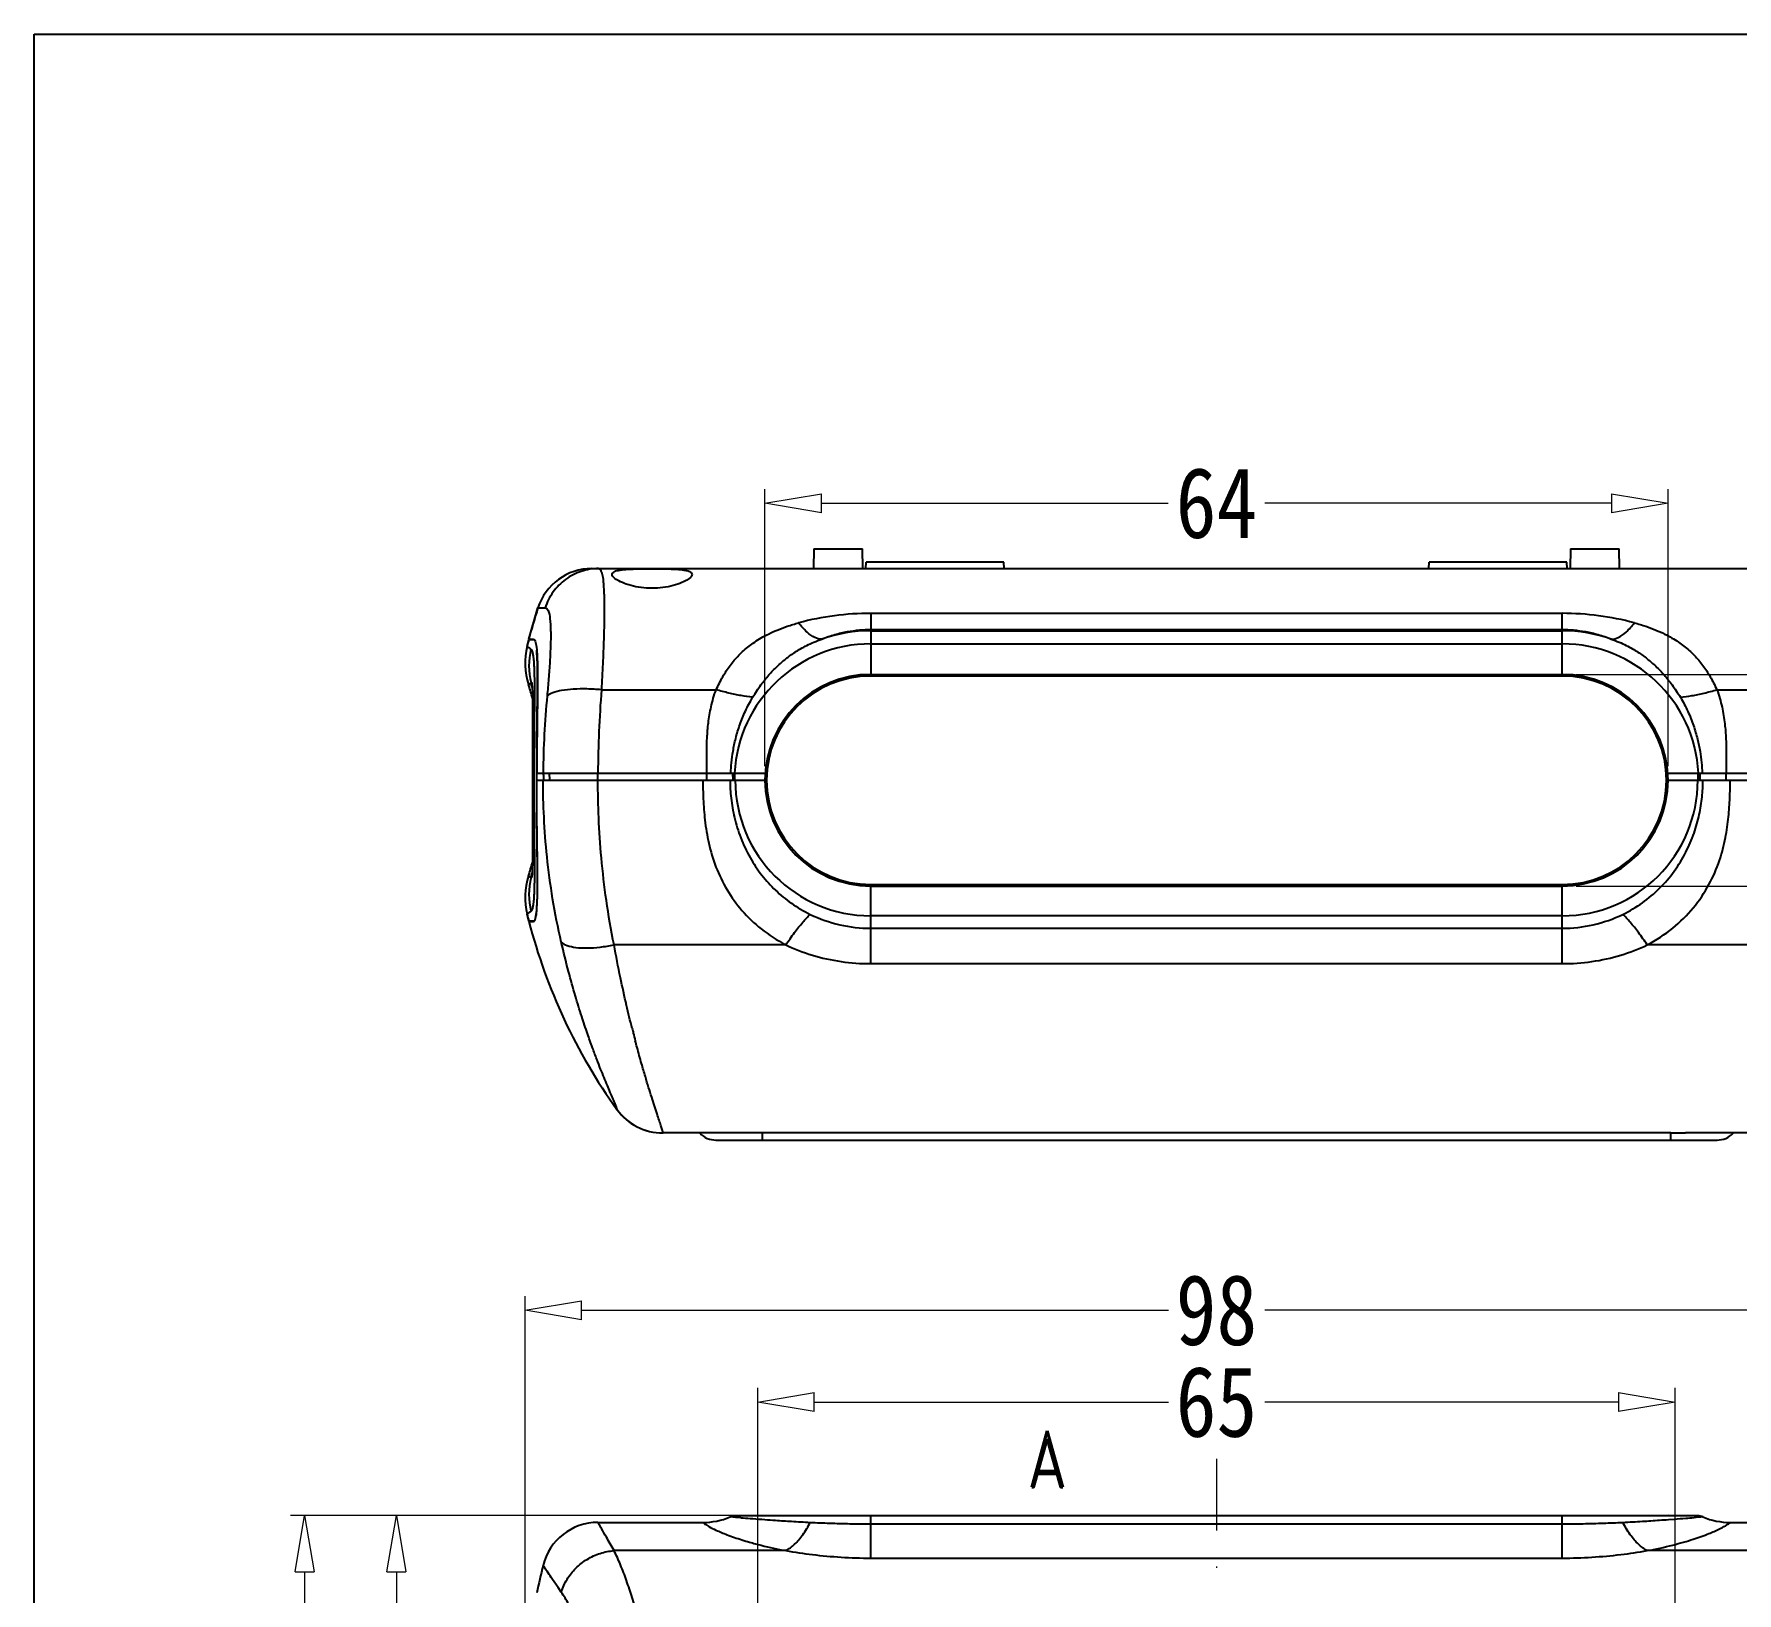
# Model space of a CAD drawing. Header units: millimetres. Extents: x 1786 to 4339, y -2795 to -1928.
# Drawn here: x 3874.7 to 3995.4, y -2581 to -2470.5 of the extents above; entities that cross this region are included whole.
import ezdxf
from ezdxf.enums import TextEntityAlignment as Align

# ---------------------------------------------------------------- set-up
doc = ezdxf.new("R2010")
doc.units = ezdxf.units.MM
doc.linetypes.add('DIVIDE', pattern=[31.75, 12.7, -6.35, 0, -6.35, 0, -6.35])
doc.layers.add('dim', color=3, linetype='Continuous', lineweight=9)
doc.layers.add('hatch', color=56, linetype='Continuous', lineweight=9)
doc.styles.add('FFS', font='SIMFANG.TTF', dxfattribs={"width": 0.85})
doc.styles.add('LongTou', font='romand.shx', dxfattribs={"width": 0.8, "bigfont": 'whgdtxt.shx'})
doc.dimstyles.new('YanXiu', dxfattribs={"dimtxt": 2.5, "dimasz": 2.2, "dimexe": 1, "dimexo": 0.6, "dimgap": 0.66, "dimtad": 0, "dimzin": 9, "dimdsep": 46, "dimtxsty": 'FFS', "dimblk": 'CLOSEDBLANK', "dimcen": 0, "dimclrd": 256, "dimclre": 131, "dimclrt": 42, "dimazin": 2, "dimtfac": 1, "dimtofl": 0, "dimtmove": 0, "dimatfit": 3, "dimldrblk": 'CLOSEDBLANK', "dimfxl": 1, "dimlwd": 5, "dimlwe": 5, "dimarcsym": 0})

# ---------------------------------------------------------------- blocks, each defined once
blk = doc.blocks.new('_ClosedBlank')
at = {"color": 0, "linetype": 'ByBlock', "lineweight": -2}
for p, q in [((-1, 0.167), (0, 0)), ((-1, 0.167), (-1, -0.167)), ((0, 0), (-1, -0.167))]:
    blk.add_line(p, q, dxfattribs=at)
blk = doc.blocks.new('*D182')
at = {"layer": 'Defpoints', "color": 0}
for p in [(3982.97, -2515.85), (3982.97, -2530.85), (4011.74, -2530.85)]:
    blk.add_point(p, dxfattribs=at)
at = {"layer": 'dim', "lineweight": 5}
for p, q in [((4011.74, -2511.65), (4011.74, -2507.45)), ((4011.74, -2535.05), (4011.74, -2539.25))]:
    blk.add_line(p, q, dxfattribs=at)
at = {"layer": 'dim', "color": 131, "lineweight": 5}
for p, q in [((3983.97, -2515.85), (4012.74, -2515.85)), ((3983.97, -2530.85), (4012.74, -2530.85))]:
    blk.add_line(p, q, dxfattribs=at)
at = {"layer": 'dim', "lineweight": 5, "xscale": 4.2, "yscale": 4.2, "zscale": 4.2}
for p, rotation in [((4011.74, -2515.85), 270), ((4011.74, -2530.85), 90)]:
    blk.add_blockref('_ClosedBlank', p, dxfattribs=dict(at, rotation=rotation))
at = {"layer": 'dim', "color": 42, "insert": (4011.74, -2523.35), "char_height": 5, "attachment_point": 5, "rotation": 90, "style": 'FFS'}
blk.add_mtext('15', dxfattribs=at)
blk = doc.blocks.new('*D181')
at = {"layer": 'Defpoints', "color": 0}
for p in [(3990.47, -2503.72), (3926.47, -2523.35), (3990.47, -2523.35)]:
    blk.add_point(p, dxfattribs=at)
at = {"layer": 'dim', "color": 131, "lineweight": 5}
for p, q in [((3926.47, -2522.35), (3926.47, -2502.72)), ((3990.47, -2522.35), (3990.47, -2502.72))]:
    blk.add_line(p, q, dxfattribs=at)
at = {"layer": 'dim', "lineweight": 5}
for p, q in [((3930.47, -2503.72), (3955.05, -2503.72)), ((3986.47, -2503.72), (3961.9, -2503.72))]:
    blk.add_line(p, q, dxfattribs=at)
at = {"layer": 'dim', "lineweight": 5, "xscale": 4, "yscale": 4, "zscale": 4, "rotation": 180}
blk.add_blockref('_ClosedBlank', (3926.47, -2503.72), dxfattribs=at)
at = {"layer": 'dim', "lineweight": 5, "xscale": 4, "yscale": 4, "zscale": 4}
blk.add_blockref('_ClosedBlank', (3990.47, -2503.72), dxfattribs=at)
at = {"layer": 'dim', "color": 42, "insert": (3958.47, -2503.72), "char_height": 5, "attachment_point": 5, "style": 'FFS'}
blk.add_mtext('64', dxfattribs=at)
blk = doc.blocks.new('*D180')
at = {"layer": 'Defpoints', "color": 0}
for p in [(4007.47, -2560.92), (3909.47, -2597.95), (4007.47, -2597.95)]:
    blk.add_point(p, dxfattribs=at)
at = {"layer": 'dim', "color": 131, "lineweight": 5}
for p, q in [((3909.47, -2596.95), (3909.47, -2559.92)), ((4007.47, -2596.95), (4007.47, -2559.92))]:
    blk.add_line(p, q, dxfattribs=at)
at = {"layer": 'dim', "lineweight": 5}
for p, q in [((3913.47, -2560.92), (3955.06, -2560.92)), ((4003.47, -2560.92), (3961.89, -2560.92))]:
    blk.add_line(p, q, dxfattribs=at)
at = {"layer": 'dim', "lineweight": 5, "xscale": 4, "yscale": 4, "zscale": 4, "rotation": 180}
blk.add_blockref('_ClosedBlank', (3909.47, -2560.92), dxfattribs=at)
at = {"layer": 'dim', "lineweight": 5, "xscale": 4, "yscale": 4, "zscale": 4}
blk.add_blockref('_ClosedBlank', (4007.47, -2560.92), dxfattribs=at)
at = {"layer": 'dim', "color": 42, "insert": (3958.47, -2560.92), "char_height": 5, "attachment_point": 5, "style": 'FFS'}
blk.add_mtext('98', dxfattribs=at)
blk = doc.blocks.new('*D179')
at = {"layer": 'Defpoints', "color": 0}
for p in [(3990.97, -2567.42), (3925.97, -2602.75), (3990.97, -2602.75)]:
    blk.add_point(p, dxfattribs=at)
at = {"layer": 'dim', "color": 131, "lineweight": 5}
for p, q in [((3925.97, -2601.75), (3925.97, -2566.42)), ((3990.97, -2601.75), (3990.97, -2566.42))]:
    blk.add_line(p, q, dxfattribs=at)
at = {"layer": 'dim', "lineweight": 5}
for p, q in [((3929.97, -2567.42), (3955.06, -2567.42)), ((3986.97, -2567.42), (3961.89, -2567.42))]:
    blk.add_line(p, q, dxfattribs=at)
at = {"layer": 'dim', "lineweight": 5, "xscale": 4, "yscale": 4, "zscale": 4, "rotation": 180}
blk.add_blockref('_ClosedBlank', (3925.97, -2567.42), dxfattribs=at)
at = {"layer": 'dim', "lineweight": 5, "xscale": 4, "yscale": 4, "zscale": 4}
blk.add_blockref('_ClosedBlank', (3990.97, -2567.42), dxfattribs=at)
at = {"layer": 'dim', "color": 42, "insert": (3958.47, -2567.42), "char_height": 5, "attachment_point": 5, "style": 'FFS'}
blk.add_mtext('65', dxfattribs=at)
blk = doc.blocks.new('*D178')
at = {"layer": 'Defpoints', "color": 0}
for p in [(3893.85, -2575.45), (3933.97, -2575.45), (3914.64, -2745.95)]:
    blk.add_point(p, dxfattribs=at)
at = {"layer": 'dim', "color": 131, "lineweight": 5}
for p, q in [((3932.97, -2575.45), (3892.85, -2575.45)), ((3913.64, -2745.95), (3892.85, -2745.95))]:
    blk.add_line(p, q, dxfattribs=at)
at = {"layer": 'dim', "lineweight": 5}
for p, q in [((3893.85, -2579.45), (3893.85, -2652.93)), ((3893.85, -2741.95), (3893.85, -2668.48))]:
    blk.add_line(p, q, dxfattribs=at)
at = {"layer": 'dim', "lineweight": 5, "xscale": 4, "yscale": 4, "zscale": 4}
for p, rotation in [((3893.85, -2575.45), 90), ((3893.85, -2745.95), 270)]:
    blk.add_blockref('_ClosedBlank', p, dxfattribs=dict(at, rotation=rotation))
at = {"layer": 'dim', "color": 42, "insert": (3893.85, -2660.7), "char_height": 5, "attachment_point": 5, "rotation": 90, "style": 'FFS'}
blk.add_mtext('170.5', dxfattribs=at)
blk = doc.blocks.new('*D175')
at = {"layer": 'Defpoints', "color": 0}
for p in [(3933.97, -2575.45), (3900.35, -2602.45), (3926.27, -2602.45)]:
    blk.add_point(p, dxfattribs=at)
at = {"layer": 'dim', "color": 131, "lineweight": 5}
for p, q in [((3932.97, -2575.45), (3899.35, -2575.45)), ((3925.27, -2602.45), (3899.35, -2602.45))]:
    blk.add_line(p, q, dxfattribs=at)
at = {"layer": 'dim', "lineweight": 5}
for p, q in [((3900.35, -2579.45), (3900.35, -2585.51)), ((3900.35, -2598.45), (3900.35, -2592.4))]:
    blk.add_line(p, q, dxfattribs=at)
at = {"layer": 'dim', "lineweight": 5, "xscale": 4, "yscale": 4, "zscale": 4}
for p, rotation in [((3900.35, -2575.45), 90), ((3900.35, -2602.45), 270)]:
    blk.add_blockref('_ClosedBlank', p, dxfattribs=dict(at, rotation=rotation))
at = {"layer": 'dim', "color": 42, "insert": (3900.35, -2588.95), "char_height": 5, "attachment_point": 5, "rotation": 90, "style": 'FFS'}
blk.add_mtext('27', dxfattribs=at)
blk = doc.blocks.new('*u4')
at = {"layer": 'Defpoints', "color": 2}
blk.add_lwpolyline([(-135.77, 94.941), (135.77, 94.941), (135.77, -94.941), (-135.77, -94.941)], close=True, dxfattribs=at)
blk = doc.blocks.new('*u211')
at = {"color": 7, "linetype": 'Continuous'}
for p, q in [((-176.902, 288.207, 0), (-176.927, 286.816, 0)), ((-176.903, 288.207, 0), (-173.45, 288.207, 0)), ((-173.427, 286.816, 0), (-173.451, 288.207, 0)), ((-173.218, 286.816, 0), (-173.203, 287.266, 0)), ((-163.442, 287.266, 0), (-173.203, 287.266, 0)), ((-163.427, 286.816, 0), (-163.442, 287.266, 0)), ((-133.318, 286.816, 0), (-133.303, 287.266, 0)), ((-123.542, 287.266, 0), (-133.303, 287.266, 0)), ((-123.527, 286.816, 0), (-123.542, 287.266, 0)), ((-123.294, 288.207, 0), (-123.318, 286.816, 0)), ((-123.295, 288.207, 0), (-119.842, 288.207, 0)), ((-119.818, 286.816, 0), (-119.843, 288.207, 0)), ((-192.651, 286.816, 0), (-104.094, 286.816, 0)), ((-197.102, 281.816, 0), (-196.459, 284.038, 0)), ((-196.459, 284.038, 0), (-195.947, 284.038, 0)), ((-172.873, 283.646, 0), (-172.873, 279.316, 0)), ((-172.873, 283.646, 0), (-123.873, 283.646, 0)), ((-123.873, 279.316, 0), (-123.873, 283.646, 0)), ((-172.873, 282.408, 0), (-123.873, 282.408, 0)), ((-172.872, 282.5, 0), (-123.873, 282.5, 0)), ((-197.228, 281.314, 0), (-197.107, 281.797, 0)), ((-197.107, 281.797, 0), (-196.787, 281.797, 0)), ((-197.102, 281.816, 0), (-196.791, 281.816, 0)), ((-172.873, 281.482, 0), (-123.873, 281.482, 0)), ((-196.548, 281.02, 0), (-196.55, 281.04, 0)), ((-172.873, 279.316, 0), (-123.873, 279.316, 0)), ((-123.873, 279.202, 0), (-172.873, 279.202, 0)), ((-196.858, 278.007, 0), (-196.847, 277.487, 0)), ((-196.711, 278.561, 0), (-196.711, 278.525, 0)), ((-191.962, 278.23, 0), (-183.835, 278.23, 0)), ((-112.91, 278.23, 0), (-104.783, 278.23, 0)), ((-196.549, 271.84, 0), (-196.549, 272.316, 0)), ((-196.549, 271.816, 0), (-196.549, 271.84, 0)), ((-196.545, 272.316, 0), (-180.356, 272.316, 0)), ((-196.545, 271.816, 0), (-180.373, 271.816, 0)), ((-195.611, 271.816, 0), (-195.636, 272.316, 0)), ((-192.21, 271.816, 0), (-192.21, 272.316, 0)), ((-184.491, 271.816, 0), (-184.491, 272.316, 0)), ((-182.638, 271.816, 0), (-182.647, 272.316, 0)), ((-182.504, 271.816, 0), (-182.506, 272.316, 0)), ((-116.389, 272.316, 0), (-100.2, 272.316, 0)), ((-116.373, 271.816, 0), (-100.2, 271.816, 0)), ((-114.241, 271.816, 0), (-114.239, 272.316, 0)), ((-114.107, 271.816, 0), (-114.098, 272.316, 0)), ((-112.254, 271.816, 0), (-112.254, 272.316, 0)), ((-196.947, 264.926, 0), (-196.939, 264.956, 0)), ((-196.711, 265.107, 0), (-196.711, 265.071, 0)), ((-172.873, 264.429, 0), (-123.873, 264.429, 0)), ((-172.873, 264.316, 0), (-123.873, 264.316, 0)), ((-172.873, 262.211, 0), (-172.873, 264.316, 0)), ((-123.873, 262.211, 0), (-123.873, 264.316, 0)), ((-197.107, 261.834, 0), (-197.228, 262.317, 0)), ((-123.873, 262.211, 0), (-172.873, 262.211, 0)), ((-196.787, 261.834, 0), (-197.107, 261.834, 0)), ((-197.102, 261.816, 0), (-196.791, 261.816, 0)), ((-172.873, 258.817, 0), (-172.873, 261.327, 0)), ((-172.872, 261.327, 0), (-123.873, 261.327, 0)), ((-123.873, 258.817, 0), (-123.873, 261.327, 0)), ((-178.897, 260.149, 0), (-191.069, 260.15, 0)), ((-105.676, 260.149, 0), (-117.848, 260.149, 0)), ((-172.873, 258.817, 0), (-123.873, 258.817, 0)), ((-190.852, 248.482, 0), (-190.862, 248.482, 0)), ((-181.615, 246.816, 0), (-187.603, 246.816, 0)), ((-182.827, 246.316, 0), (-182.011, 246.316, 0)), ((-182.032, 246.316, 0), (-180.573, 246.316, 0)), ((-180.573, 246.816, 0), (-181.615, 246.816, 0)), ((-116.172, 246.816, 0), (-180.573, 246.816, 0)), ((-180.573, 246.816, 0), (-180.573, 246.316, 0)), ((-180.573, 246.316, 0), (-115.623, 246.316, 0)), ((-116.172, 246.316, 0), (-116.172, 246.816, 0)), ((-116.172, 246.816, 0), (-115.13, 246.816, 0)), ((-115.652, 246.316, 0), (-114.734, 246.316, 0)), ((-109.142, 246.816, 0), (-115.13, 246.816, 0)), ((-114.958, 246.316, 0), (-113.928, 246.316, 0)), ((-113.929, 246.316, 0), (-113.328, 246.316, 0)), ((-113.329, 246.316, 0), (-112.98, 246.316, 0)), ((-112.98, 246.316, 0), (-112.901, 246.316, 0)), ((-182.477, 219.68, 0), (-180.373, 219.716, 0)), ((-114.268, 219.68, 0), (-182.477, 219.68, 0)), ((-180.373, 219.716, 0), (-116.373, 219.716, 0)), ((-123.873, 219.68, 0), (-123.873, 219.716, 0)), ((-114.268, 219.68, 0), (-116.373, 219.716, 0)), ((-192.21, 219.216, 0), (-184.772, 219.216, 0)), ((-192.21, 219.216, 0), (-184.772, 219.216, 0)), ((-180.595, 219.437, 0), (-180.394, 219.422, 0)), ((-172.873, 216.69, 0), (-172.873, 219.112, 0)), ((-172.872, 219.112, 0), (-123.873, 219.112, 0)), ((-123.873, 216.69, 0), (-123.873, 219.112, 0)), ((-116.351, 219.422, 0), (-115.937, 219.452, 0)), ((-111.973, 219.216, 0), (-104.535, 219.216, 0)), ((-178.897, 217.215, 0), (-191.069, 217.215, 0)), ((-172.873, 216.69, 0), (-123.873, 216.69, 0)), ((-105.676, 217.215, 0), (-117.848, 217.215, 0)), ((-195.419, 215.171, 0), (-195.515, 215.311, 0)), ((-195.023, 214.593, 0), (-195.419, 215.171, 0)), ((-194.808, 214.278, 0), (-195.023, 214.593, 0))]:
    blk.add_line(p, q, dxfattribs=at)
at = {"color": 7, "linetype": 'Continuous', "elevation": 0}
for points in [[(-196.897, 278.734), (-196.889, 278.65), (-196.873, 278.399), (-196.858, 278.007)], [(-196.847, 277.49), (-196.841, 276.859), (-196.84, 276.128), (-196.842, 275.307), (-196.845, 274.41), (-196.848, 273.453), (-196.851, 272.461), (-196.851, 271.46), (-196.849, 270.477), (-196.843, 268.66)], [(-196.843, 268.66), (-196.84, 267.86), (-196.84, 267.141), (-196.843, 266.507), (-196.85, 265.963), (-196.861, 265.516), (-196.876, 265.175), (-196.891, 264.959), (-196.892, 264.945)], [(-183.844, 246.316), (-183.765, 246.316), (-183.42, 246.316), (-182.816, 246.316)]]:
    blk.add_lwpolyline(points, dxfattribs=at)
at = {"color": 7, "linetype": 'Continuous'}
for centre, radius, start, end in [((-192.651, 282.816, 0), 4, 90, 162.20841), ((-158.373, 271.816, 0), 40, 162.20841, 165.52249), ((-172.875, 263.926, 0), 19.719, 89.9931, 105.02055), ((-123.87, 263.927, 0), 19.719, 74.97927, 90.00709), ((-172.873, 271.816, 0), 10.593, 90, 109.16553), ((-123.873, 271.816, 0), 10.593, 70.83447, 90), ((-192.371, 280.127, 0), 5, 166.25548, 197.85379), ((-158.373, 271.816, 0), 40, 165.5493, 166.26235), ((-172.873, 271.816, 0), 9.666, 90, 177.03504), ((-123.873, 271.816, 0), 9.666, 2.96496, 90), ((-192.1, 279.923, 0), 4.997, 166.31883, 193.86949), ((-220.58, 279.427, 0), 24.089, 1.57697, 1.70944), ((-172.873, 271.816, 0), 7.5, 90, 270), ((-172.873, 271.816, 0), 7.386, 90, 270), ((-123.873, 271.816, 0), 7.5, 270, 90), ((-123.873, 271.816, 0), 7.386, 270, 90), ((-218.148, 271.816, 0), 22.083, 15.22503, 17.87236), ((-198.847, 281.622, 0), 3.482, 302.96026, 303.08135), ((-192.136, 279.915, 0), 4.961, 193.8787, 194.11489), ((-225.543, 271.378, 0), 29.52, 14.0588, 14.37044), ((-225.43, 271.407, 0), 29.403, 13.76691, 14.05879), ((-133.302, 271.83, 0), 62.794, 174.5423, 179.55689), ((-109.739, 271.833, 0), 82.471, 175.55107, 179.66443), ((-241.657, 269.366, 0), 45.689, 3.4913, 3.70112), ((-241.437, 269.38, 0), 45.468, 3.07117, 3.49149), ((-172.873, 271.816, 0), 9.604, 180, 270), ((-123.873, 271.816, 0), 9.604, 270, 0), ((-218.148, 271.816, 0), 22.083, 342.12764, 344.77947), ((-192.371, 263.504, 0), 5, 162.12926, 193.73765), ((-192.1, 263.708, 0), 4.997, 165.89573, 193.68131), ((-225.531, 272.25, 0), 29.507, 345.69012, 345.94315), ((-225.43, 272.224, 0), 29.404, 345.94313, 346.22844), ((-158.373, 271.816, 0), 40, 193.73765, 194.4507), ((-172.875, 271.156, 0), 9.829, 244.11745, 270.01736), ((-123.868, 271.146, 0), 9.819, 269.96891, 295.8961), ((-158.373, 271.816, 0), 40, 194.47751, 215.68533), ((-107.091, 275.083, 0), 85.286, 194.15547, 194.38411), ((-107.749, 274.914, 0), 84.606, 194.38391, 194.75987), ((-187.613, 250.816, 0), 4, 215.68533, 270), ((-187.603, 250.815, 0), 3.999, 215.67954, 269.99742), ((-183.873, 247.82, 0), 1.504, 222.83149, 271.09804), ((-112.873, 247.82, 0), 1.504, 268.90252, 317.16851), ((-182.459, 218.68, 0), 1, 91, 112.66698), ((-114.286, 218.68, 0), 1, 67.33348, 89), ((-192.21, 215.216, 0), 4, 90, 166.29976), ((-184.772, 224.216, 0), 5, 270.00109, 292.66747), ((-193.105, 71.425, 0), 148.532, 85.74784, 86.03882), ((-104.977, 90.246, 0), 129.664, 93.94608, 94.22542), ((-111.973, 224.216, 0), 5, 247.33342, 270), ((-118.373, 197.216, 0), 80, 166.29977, 167.7311)]:
    blk.add_arc(centre, radius, start, end, dxfattribs=at)
for points, start_tangent, end_tangent in [([(-192.163, 286.816, 0), (-193.394, 286.619, 0), (-194.504, 286.047, 0), (-195.384, 285.158, 0), (-195.947, 284.038, 0)], (-1, 0), (-0.303734, -0.9527569)), ([(-192.163, 286.816, 0), (-191.964, 286.578, 0), (-191.834, 285.888, 0), (-191.771, 284.812, 0), (-191.76, 284.216, 0)], (1, -0.0001098), (0.0057287, -0.9999836)), ([(-191.206, 286.408, 0), (-191.093, 286.575, 0), (-190.757, 286.689, 0), (-190.233, 286.755, 0), (-189.551, 286.788, 0), (-188.78, 286.8, 0), (-187.964, 286.8, 0), (-187.193, 286.788, 0), (-186.511, 286.755, 0), (-185.987, 286.689, 0), (-185.652, 286.575, 0), (-185.539, 286.408, 0)], (-0.0087265, 0.9999619), (-0.0087265, -0.9999619)), ([(-185.539, 286.408, 0), (-185.661, 286.189, 0), (-186.01, 285.946, 0), (-186.546, 285.715, 0), (-187.228, 285.532, 0), (-187.979, 285.434, 0), (-188.765, 285.434, 0), (-189.517, 285.532, 0), (-190.199, 285.715, 0), (-190.734, 285.946, 0), (-191.084, 286.189, 0), (-191.206, 286.408, 0)], (-0.0087265, -0.9999619), (-0.0087265, 0.9999619)), ([(-195.947, 284.038, 0), (-195.741, 283.844, 0), (-195.614, 283.286, 0), (-195.56, 282.439, 0), (-195.568, 281.39, 0), (-195.62, 280.225, 0), (-195.705, 279.015, 0), (-195.812, 277.802, 0)], (0.9999998, -0.0006908), (-0.0955149, -0.995428)), ([(-191.76, 284.216, 0), (-191.765, 283.431, 0), (-191.801, 281.825, 0), (-191.87, 280.072, 0), (-191.962, 278.23, 0)], (0.0057287, -0.9999836), (-0.0540642, -0.9985375)), ([(-183.835, 278.23, 0), (-183.603, 278.708, 0), (-183.364, 279.15, 0), (-183.112, 279.562, 0), (-182.842, 279.951, 0), (-182.548, 280.321, 0), (-182.224, 280.677, 0), (-181.868, 281.016, 0), (-181.495, 281.325, 0), (-181.099, 281.612, 0), (-180.645, 281.898, 0), (-180.118, 282.181, 0), (-179.506, 282.46, 0), (-178.798, 282.726, 0), (-177.985, 282.972, 0)], (0.4215347, 0.9068123), (0.9656819, 0.2597278)), ([(-176.35, 281.821, 0), (-176.835, 281.925, 0), (-177.392, 282.317, 0), (-177.985, 282.972, 0)], (-0.9950863, -0.0990111), (-0.6127101, 0.7903077)), ([(-176.35, 281.821, 0), (-175.421, 282.14, 0), (-174.524, 282.35, 0), (-173.673, 282.465, 0), (-172.872, 282.5, 0)], (0.9282735, 0.3718982), (1, 0.0000331)), ([(-123.873, 282.5, 0), (-123.072, 282.465, 0), (-122.221, 282.35, 0), (-121.324, 282.14, 0), (-120.395, 281.821, 0)], (1, -0.0000303), (0.9282734, -0.3718985)), ([(-120.395, 281.821, 0), (-119.91, 281.925, 0), (-119.353, 282.317, 0), (-118.76, 282.972, 0)], (0.9950884, -0.0989907), (0.6126922, 0.7903216)), ([(-118.76, 282.972, 0), (-117.945, 282.725, 0), (-117.236, 282.458, 0), (-116.624, 282.18, 0), (-116.098, 281.896, 0), (-115.645, 281.612, 0), (-115.249, 281.325, 0), (-114.877, 281.016, 0), (-114.522, 280.678, 0), (-114.199, 280.323, 0), (-113.905, 279.954, 0), (-113.635, 279.566, 0), (-113.383, 279.153, 0), (-113.143, 278.71, 0), (-112.91, 278.23, 0)], (0.9656819, -0.2597278), (0.421535, -0.9068121)), ([(-197.228, 281.314, 0), (-197.198, 281.291, 0), (-197.107, 281.221, 0), (-196.956, 281.105, 0)], (0.8059472, -0.5919875), (0.7888238, -0.6146194)), ([(-196.791, 281.816, 0), (-196.631, 281.587, 0), (-196.533, 280.914, 0), (-196.49, 279.811, 0), (-196.488, 278.327, 0), (-196.509, 276.518, 0), (-196.532, 274.484, 0), (-196.545, 272.316, 0)], (1, 0), (-0.0018208, -0.9999983)), ([(-181.245, 277.694, 0), (-180.952, 278.157, 0), (-180.665, 278.568, 0), (-180.381, 278.938, 0), (-180.098, 279.276, 0), (-179.809, 279.591, 0), (-179.51, 279.889, 0), (-179.201, 280.169, 0), (-178.893, 280.424, 0), (-178.579, 280.66, 0), (-178.234, 280.896, 0), (-177.845, 281.134, 0), (-177.407, 281.37, 0), (-176.911, 281.601, 0), (-176.35, 281.821, 0)], (0.5150087, 0.857185), (0.9419972, 0.3356207)), ([(-120.395, 281.821, 0), (-119.833, 281.601, 0), (-119.336, 281.369, 0), (-118.898, 281.132, 0), (-118.51, 280.895, 0), (-118.165, 280.66, 0), (-117.852, 280.424, 0), (-117.544, 280.169, 0), (-117.236, 279.89, 0), (-116.938, 279.593, 0), (-116.65, 279.279, 0), (-116.366, 278.941, 0), (-116.082, 278.571, 0), (-115.795, 278.159, 0), (-115.5, 277.694, 0)], (0.9419972, -0.3356208), (0.5150088, -0.8571849)), ([(-196.956, 281.105, 0), (-196.938, 281.088, 0), (-196.919, 281.063, 0), (-196.899, 281.027, 0), (-196.879, 280.978, 0), (-196.857, 280.911, 0), (-196.836, 280.824, 0), (-196.814, 280.711, 0), (-196.793, 280.566, 0), (-196.773, 280.381, 0), (-196.754, 280.149, 0), (-196.738, 279.862, 0), (-196.725, 279.507, 0), (-196.716, 279.067, 0), (-196.711, 278.561, 0)], (0.7887573, -0.6147047), (0.0049114, -0.9999879)), ([(-196.549, 272.316, 0), (-196.542, 273.755, 0), (-196.524, 275.659, 0), (-196.502, 277.384, 0), (-196.49, 278.88, 0), (-196.501, 280.09, 0)], (0.0018419, 0.9999983), (-0.0275232, 0.9996212)), ([(-196.502, 280.146, 0), (-196.548, 281.02, 0)], (-0.0298389, 0.9995547), (-0.0814252, 0.9966795)), ([(-197.131, 278.594, 0), (-197.11, 278.604, 0), (-197.05, 278.64, 0), (-196.953, 278.701, 0)], (0.8959328, 0.4441897), (0.8390445, 0.5440627)), ([(-196.947, 278.705, 0), (-196.925, 278.702, 0), (-196.912, 278.69, 0), (-196.899, 278.669, 0), (-196.888, 278.644, 0)], (0.946029, 0.3240819), (0.3534675, -0.9354468)), ([(-196.711, 278.525, 0), (-196.711, 277.858, 0), (-196.715, 277.047, 0), (-196.724, 276.062, 0), (-196.735, 274.879, 0), (-196.745, 273.456, 0), (-196.749, 272.316, 0)], (0.0043549, -0.9999905), (-0.0016764, -0.9999986)), ([(-191.962, 278.23, 0), (-192.994, 278.285, 0), (-193.956, 278.265, 0), (-194.782, 278.174, 0), (-195.415, 278.016, 0), (-195.812, 277.802, 0)], (-0.9962391, 0.0866464), (-0.750163, -0.6612529)), ([(-184.492, 272.316, 0), (-184.497, 273.046, 0), (-184.496, 273.872, 0), (-184.471, 274.82, 0), (-184.382, 275.889, 0), (-184.19, 277.017, 0), (-183.835, 278.23, 0)], (-0.0045343, 0.9999897), (0.344167, 0.9389084)), ([(-181.245, 277.694, 0), (-182.054, 277.813, 0), (-182.928, 277.994, 0), (-183.835, 278.23, 0)], (-0.9936039, 0.1129219), (-0.9616114, 0.2744148)), ([(-182.796, 272.316, 0), (-182.745, 273.057, 0), (-182.634, 273.879, 0), (-182.444, 274.785, 0), (-182.152, 275.754, 0), (-181.762, 276.717, 0), (-181.245, 277.694, 0)], (0.0397714, 0.9992088), (0.5150349, 0.8571692)), ([(-115.5, 277.694, 0), (-114.691, 277.813, 0), (-113.817, 277.994, 0), (-112.91, 278.23, 0)], (0.9936038, 0.1129223), (0.961611, 0.2744163)), ([(-115.5, 277.694, 0), (-114.975, 276.699, 0), (-114.569, 275.686, 0), (-114.287, 274.728, 0), (-114.108, 273.861, 0), (-114.002, 273.077, 0), (-113.949, 272.316, 0)], (0.5150348, -0.8571693), (0.0397807, -0.9992084)), ([(-112.91, 278.23, 0), (-112.55, 276.995, 0), (-112.354, 275.812, 0), (-112.271, 274.759, 0), (-112.249, 273.854, 0), (-112.248, 273.065, 0), (-112.253, 272.316, 0)], (0.3441634, -0.9389098), (-0.0045396, -0.9999897)), ([(-196.791, 261.816, 0), (-196.643, 262.006, 0), (-196.545, 262.57, 0), (-196.497, 263.489, 0), (-196.485, 264.726, 0), (-196.498, 266.235, 0), (-196.52, 267.981, 0), (-196.539, 269.905, 0), (-196.545, 271.816, 0)], (1, 0), (-0.0000001, 1)), ([(-196.749, 272.316, 0), (-196.75, 271.816, 0)], (-0.0016764, -0.9999986), (-0.0000019, -1)), ([(-196.75, 271.816, 0), (-196.745, 270.175, 0), (-196.735, 268.752, 0), (-196.724, 267.57, 0), (-196.715, 266.584, 0), (-196.711, 265.773, 0), (-196.711, 265.107, 0)], (-0.0000019, -1), (-0.0043527, -0.9999905)), ([(-196.643, 262.04, 0), (-196.548, 262.613, 0), (-196.501, 263.536, 0), (-196.49, 264.771, 0), (-196.503, 266.276, 0), (-196.524, 268.01, 0), (-196.543, 269.919, 0), (-196.549, 271.816, 0)], (0.2710825, 0.9625561), (0.0000039, 1)), ([(-194.808, 260.334, 0), (-195.419, 263.426, 0), (-195.816, 266.394, 0), (-196.032, 269.202, 0), (-196.096, 271.816, 0)], (-0.2255752, 0.9742258), (0.0000015, 1)), ([(-191.069, 260.15, 0), (-191.61, 263.291, 0), (-191.962, 266.307, 0), (-192.153, 269.16, 0), (-192.21, 271.816, 0)], (-0.1980054, 0.9802009), (0.0000015, 1)), ([(-184.772, 271.816, 0), (-184.743, 270.488, 0), (-184.628, 269.001, 0), (-184.356, 267.364, 0), (-183.844, 265.667, 0), (-183.058, 264.049, 0), (-182.005, 262.593, 0), (-180.636, 261.283, 0), (-178.897, 260.149, 0)], (0.0000368, -1), (0.8845246, -0.4664935)), ([(-182.845, 271.816, 0), (-182.775, 270.55, 0), (-182.538, 269.174, 0), (-182.092, 267.736, 0), (-181.431, 266.34, 0), (-180.595, 265.09, 0), (-179.628, 264.023, 0), (-178.499, 263.098, 0), (-177.166, 262.313, 0)], (0.0000034, -1), (0.8995451, -0.4368278)), ([(-119.579, 262.313, 0), (-118.192, 263.136, 0), (-116.979, 264.157, 0), (-115.937, 265.373, 0), (-115.115, 266.708, 0), (-114.531, 268.066, 0), (-114.16, 269.381, 0), (-113.961, 270.629, 0), (-113.9, 271.816, 0)], (0.8995481, 0.4368216), (-0.0000033, 1)), ([(-117.848, 260.149, 0), (-116.042, 261.336, 0), (-114.584, 262.778, 0), (-113.474, 264.423, 0), (-112.734, 266.128, 0), (-112.308, 267.752, 0), (-112.092, 269.231, 0), (-111.999, 270.571, 0), (-111.973, 271.816, 0)], (0.8845403, 0.4664637), (-0.0000322, 1)), ([(-197.05, 264.991, 0), (-197.11, 265.027, 0), (-197.131, 265.037, 0)], (-0.8510999, 0.5250037), (-0.8959327, 0.4441898)), ([(-196.947, 264.926, 0), (-197.05, 264.991, 0)], (-0.8378934, 0.5458339), (-0.8510999, 0.5250037)), ([(-196.711, 265.071, 0), (-196.716, 264.564, 0), (-196.725, 264.124, 0), (-196.738, 263.769, 0), (-196.754, 263.482, 0), (-196.773, 263.251, 0), (-196.793, 263.066, 0), (-196.814, 262.92, 0), (-196.836, 262.807, 0), (-196.857, 262.72, 0), (-196.879, 262.654, 0), (-196.899, 262.604, 0), (-196.919, 262.568, 0), (-196.938, 262.543, 0), (-196.956, 262.526, 0)], (-0.0048965, -0.999988), (-0.7887574, -0.6147047)), ([(-196.936, 264.925, 0), (-196.947, 264.926, 0)], (-0.9918856, -0.127134), (-0.9460358, 0.324062)), ([(-196.888, 264.986, 0), (-196.899, 264.962, 0), (-196.912, 264.941, 0), (-196.925, 264.929, 0), (-196.936, 264.925, 0)], (-0.3561937, -0.9344121), (-0.9918856, -0.127134)), ([(-196.956, 262.526, 0), (-197.107, 262.41, 0), (-197.198, 262.34, 0), (-197.228, 262.317, 0)], (-0.7888238, -0.6146193), (-0.8059472, -0.5919875)), ([(-178.897, 260.149, 0), (-178.276, 261.02, 0), (-177.688, 261.755, 0), (-177.166, 262.313, 0)], (0.5609619, 0.8278416), (0.7228235, 0.6910327)), ([(-172.872, 261.327, 0), (-172.873, 261.479, 0), (-172.873, 261.688, 0), (-172.873, 261.939, 0), (-172.873, 262.211, 0)], (0.0003255, 0.9999999), (0, 1)), ([(-123.873, 261.327, 0), (-123.873, 261.479, 0), (-123.873, 261.688, 0), (-123.873, 261.939, 0), (-123.873, 262.211, 0)], (-0.0003605, 0.9999999), (0, 1)), ([(-117.848, 260.149, 0), (-118.469, 261.02, 0), (-119.057, 261.755, 0), (-119.579, 262.313, 0)], (-0.5609607, 0.8278424), (-0.722827, 0.6910291)), ([(-190.852, 248.482, 0), (-190.859, 248.542, 0), (-190.92, 248.706, 0), (-191.023, 248.957, 0), (-191.163, 249.287, 0), (-191.337, 249.695, 0), (-191.543, 250.184, 0), (-191.774, 250.741, 0), (-192.02, 251.351, 0), (-192.288, 252.04, 0), (-192.596, 252.862, 0), (-192.952, 253.861, 0), (-193.356, 255.07, 0), (-193.805, 256.523, 0), (-194.293, 258.26, 0), (-194.808, 260.334, 0)], (0.9999998, 0.0005615), (-0.2255968, 0.9742208)), ([(-194.808, 260.334, 0), (-194.399, 260.108, 0), (-193.775, 259.971, 0), (-192.976, 259.931, 0), (-192.054, 259.992, 0), (-191.069, 260.149, 0)], (0.7387999, -0.6739248), (0.9800578, 0.1987125)), ([(-189.787, 254.226, 0), (-190.183, 255.861, 0), (-190.612, 257.814, 0), (-191.069, 260.15, 0)], (-0.2445558, 0.9696352), (-0.1795261, 0.9837532)), ([(-178.897, 260.149, 0), (-177.016, 259.419, 0), (-174.982, 258.969, 0), (-172.873, 258.817, 0)], (0.9009721, -0.433877), (1, -0.0001521)), ([(-123.873, 258.817, 0), (-121.765, 258.968, 0), (-119.731, 259.418, 0), (-117.848, 260.149, 0)], (1, 0.0001625), (0.9009863, 0.4338475)), ([(-187.603, 246.816, 0), (-187.608, 246.883, 0), (-187.659, 247.067, 0), (-187.748, 247.35, 0), (-187.869, 247.72, 0), (-188.021, 248.18, 0), (-188.201, 248.73, 0), (-188.401, 249.357, 0), (-188.616, 250.043, 0), (-188.851, 250.817, 0), (-189.12, 251.743, 0), (-189.432, 252.866, 0), (-189.564, 253.359, 0)], (0.9999999, 0.0003496), (-0.2547738, 0.9670007)), ([(-172.872, 219.112, 0), (-172.873, 219.342, 0), (-172.873, 219.521, 0), (-172.873, 219.637, 0), (-172.873, 219.68, 0)], (0.0001559, 1), (0, 1)), ([(-123.873, 219.112, 0), (-123.873, 219.342, 0), (-123.873, 219.521, 0), (-123.873, 219.637, 0), (-123.873, 219.68, 0)], (-0.0001727, 1), (0, 1)), ([(-191.069, 217.215, 0), (-191.61, 218.162, 0), (-191.962, 218.78, 0), (-192.153, 219.116, 0), (-192.21, 219.216, 0)], (-0.4961382, 0.8682435), (-0.4947439, 0.8690388)), ([(-184.772, 219.216, 0), (-184.743, 219.191, 0), (-184.628, 219.103, 0), (-184.356, 218.932, 0), (-183.844, 218.672, 0), (-183.058, 218.344, 0), (-182.005, 217.98, 0), (-181.472, 217.819, 0)], (0.7397492, -0.6728826), (0.9608965, -0.2769078)), ([(-182.092, 219.549, 0), (-181.431, 219.499, 0), (-180.595, 219.437, 0)], (0.9972768, -0.07375), (0.9972798, -0.0737091)), ([(-180.394, 219.422, 0), (-179.628, 219.367, 0), (-178.499, 219.294, 0), (-177.166, 219.221, 0)], (0.9973351, -0.0729571), (0.998862, -0.0476948)), ([(-178.897, 217.215, 0), (-178.276, 217.666, 0), (-177.688, 218.347, 0), (-177.166, 219.221, 0)], (0.8866084, 0.4625208), (0.4486832, 0.8936909)), ([(-177.166, 219.221, 0), (-175.791, 219.164, 0), (-174.352, 219.126, 0), (-172.872, 219.112, 0)], (0.9988643, -0.0476449), (1, -0.00003)), ([(-123.873, 219.112, 0), (-122.393, 219.126, 0), (-120.955, 219.164, 0), (-119.579, 219.221, 0)], (1, 0.0000309), (0.9988645, 0.047642)), ([(-119.579, 219.221, 0), (-118.192, 219.297, 0), (-116.979, 219.377, 0), (-116.351, 219.422, 0)], (0.9988621, 0.0476918), (0.9973348, 0.0729607)), ([(-117.848, 217.215, 0), (-118.469, 217.666, 0), (-119.057, 218.347, 0), (-119.579, 219.221, 0)], (-0.886601, 0.462535), (-0.4486831, 0.8936909)), ([(-115.937, 219.452, 0), (-115.115, 219.514, 0), (-114.531, 219.558, 0)], (0.9972338, 0.0743283), (0.9973166, 0.0732089)), ([(-115.273, 217.819, 0), (-114.584, 218.029, 0), (-113.474, 218.427, 0), (-112.734, 218.751, 0), (-112.308, 218.98, 0), (-112.092, 219.121, 0), (-111.999, 219.194, 0), (-111.973, 219.216, 0)], (0.9609004, 0.2768942), (0.7419954, 0.670405)), ([(-181.472, 217.819, 0), (-180.636, 217.594, 0), (-178.897, 217.215, 0)], (0.9608965, -0.2769078), (0.9830401, -0.183391)), ([(-117.848, 217.215, 0), (-116.042, 217.611, 0), (-115.273, 217.819, 0)], (0.9830451, 0.1833639), (0.9609004, 0.2768942)), ([(-195.515, 215.311, 0), (-195.816, 215.753, 0), (-196.032, 216.069, 0), (-196.096, 216.164, 0)], (-0.5640104, 0.8257677), (-0.5628602, 0.8265521)), ([(-194.808, 214.278, 0), (-194.399, 215.181, 0), (-193.775, 215.972, 0), (-192.976, 216.599, 0), (-192.054, 217.022, 0), (-191.069, 217.215, 0)], (0.2961473, 0.9551423), (0.9974404, 0.0715034)), ([(-187.603, 198.359, 0), (-187.608, 200.002, 0), (-187.659, 201.523, 0), (-187.748, 202.95, 0), (-187.869, 204.306, 0), (-188.021, 205.619, 0), (-188.201, 206.898, 0), (-188.401, 208.115, 0), (-188.616, 209.252, 0), (-188.851, 210.361, 0), (-189.12, 211.505, 0), (-189.432, 212.691, 0), (-189.787, 213.899, 0), (-190.183, 215.092, 0), (-190.612, 216.218, 0), (-191.069, 217.215, 0)], (0.0131846, 0.9999131), (-0.45867, 0.8886067)), ([(-178.897, 217.215, 0), (-177.016, 216.941, 0), (-174.982, 216.755, 0), (-172.873, 216.69, 0)], (0.9858346, -0.1677202), (1, -0.00015)), ([(-123.873, 216.69, 0), (-121.765, 216.755, 0), (-119.731, 216.94, 0), (-117.848, 217.215, 0)], (1, 0.0001588), (0.9858389, 0.167695)), ([(-190.852, 198.412, 0), (-190.859, 199.788, 0), (-190.92, 201.063, 0), (-191.023, 202.259, 0), (-191.163, 203.397, 0), (-191.337, 204.498, 0), (-191.543, 205.572, 0), (-191.774, 206.595, 0), (-192.02, 207.551, 0), (-192.288, 208.485, 0), (-192.596, 209.448, 0), (-192.952, 210.449, 0), (-193.356, 211.47, 0), (-193.805, 212.479, 0), (-194.293, 213.433, 0), (-194.808, 214.278, 0)], (0.0164863, 0.9998641), (-0.5650706, 0.8250426))]:
    blk.add_spline(points, degree=3, dxfattribs=dict(at, start_tangent=start_tangent, end_tangent=end_tangent))
at = {"layer": 'hatch', "color": 2, "linetype": 'DIVIDE', "ltscale": 0.4}
blk.add_line((-148.373, 223.716, 0), (-148.373, 83.854, 0), dxfattribs=at)
at = {"layer": 'hatch', "color": 2, "elevation": 0}
blk.add_lwpolyline([(-148.373, 223.716, 0, 0, 0), (-152.373, 223.716, 1.2, 0, 0), (-156.373, 223.716, 0, 0, 0)], format="xyseb", dxfattribs=at)
at = {"layer": 'Defpoints', "xscale": 1.710000000000036, "yscale": 1.710000000000036, "zscale": 1.71}
blk.add_blockref('*u4', (0, 162.35), dxfattribs=at)
at = {"layer": 'hatch', "color": 6, "style": 'LongTou', "width": 0.8}
blk.add_text('A', height=4, dxfattribs=at).set_placement((-160.373, 223.716, 0), align=Align.MIDDLE)
at = {"layer": 'dim'}
for base, p1, p2, picture, middle in [((-116.373, 291.447, 0), (-180.373, 271.816, 0), (-116.373, 271.816, 0), '*D181', (-148.373, 291.447, 0)), ((-99.374, 234.249, 0), (-197.371, 197.216, 0), (-99.374, 197.216, 0), '*D180', (-148.372, 234.249, 0)), ((-115.873, 227.749, 0), (-180.873, 192.417, 0), (-115.873, 192.417, 0), '*D179', (-148.373, 227.749, 0))]:
    dim = blk.add_linear_dim(base=base, p1=p1, p2=p2, dimstyle='YanXiu', override={"dimtxt": 5, "dimasz": 4, "dimexe": 0.9995, "dimexo": 0.9995, "dimgap": 0.9995}, dxfattribs=at)
    dim.commit()
    dim.dimension.update_dxf_attribs({"geometry": picture, "text_midpoint": middle, "insert": (-4106.846, 2795.168)})
dim = blk.add_linear_dim(base=(-95.109, 264.316, 0), p1=(-123.873, 279.316, 0), p2=(-123.873, 264.316, 0), angle=90, dimstyle='YanXiu', override={"dimtxt": 5, "dimasz": 4.2, "dimexe": 0.9995, "dimexo": 0.9995, "dimgap": 0.9995}, dxfattribs=at)
dim.commit()
dim.dimension.update_dxf_attribs({"geometry": '*D182', "text_midpoint": (-95.109, 271.816, 0), "dimtype": 128, "insert": (-4106.846, 2795.168)})
for base, p1, p2, picture, middle in [((-212.997, 219.716, 0), (-192.21, 49.216, 0), (-172.873, 219.716, 0), '*D178', (-212.997, 134.466, 0)), ((-206.497, 192.716, 0), (-172.873, 219.716, 0), (-180.573, 192.716, 0), '*D175', (-206.497, 206.216, 0))]:
    dim = blk.add_linear_dim(base=base, p1=p1, p2=p2, angle=90, dimstyle='YanXiu', override={"dimtxt": 5, "dimasz": 4, "dimexe": 0.9995, "dimexo": 0.9995, "dimgap": 0.9995}, dxfattribs=at)
    dim.commit()
    dim.dimension.update_dxf_attribs({"geometry": picture, "text_midpoint": middle, "insert": (-4106.846, 2795.168)})

msp = doc.modelspace()

# ---------------------------------------------------------------- block references
msp.add_blockref('*u211', (4106.85, -2795.17))

doc.saveas('drawing.dxf')
